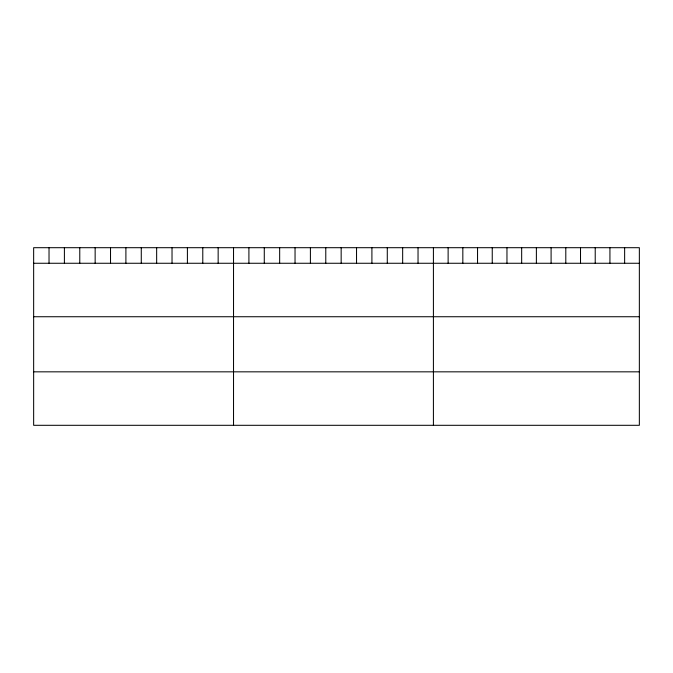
<?xml version="1.0" encoding="UTF-8"?>
<svg xmlns="http://www.w3.org/2000/svg" width="673" height="673" viewBox="0 0 673 673"><rect width="100%" height="100%" fill="white"/><g stroke="black" fill="none" stroke-linecap="round" stroke-linejoin="round"><path stroke-width="1.01" d="M639.35 263.261L639.35 425.302L33.65 425.302L33.65 247.698L639.35 247.698L639.35 263.261L33.65 263.261M33.65 316.739L639.35 316.739M33.65 371.833L639.35 371.833M624.637 247.698L624.637 263.261M609.931 247.698L609.931 263.261M595.218 247.698L595.218 263.261M580.513 247.698L580.513 263.261M565.8 247.698L565.8 263.261M551.094 247.698L551.094 263.261M536.381 247.698L536.381 263.261M521.668 247.698L521.668 263.261M506.962 247.698L506.962 263.261M492.249 247.698L492.249 263.261M477.544 247.698L477.544 263.261M462.831 247.698L462.831 263.261M448.125 247.698L448.125 263.261M433.412 247.698L433.412 425.302M418.034 247.698L418.034 263.261M402.664 247.698L402.664 263.261M387.286 247.698L387.286 263.261M371.908 247.698L371.908 263.261M356.539 247.698L356.539 263.261M341.161 247.698L341.161 263.261M325.782 247.698L325.782 263.261M310.404 247.698L310.404 263.261M295.035 247.698L295.035 263.261M279.657 247.698L279.657 263.261M264.279 247.698L264.279 263.261M248.909 247.698L248.909 263.261M233.531 247.698L233.531 425.302M218.153 247.698L218.153 263.261M202.783 247.698L202.783 263.261M187.405 247.698L187.405 263.261M172.027 247.698L172.027 263.261M156.658 247.698L156.658 263.261M141.28 247.698L141.28 263.261M125.901 247.698L125.901 263.261M110.523 247.698L110.523 263.261M95.154 247.698L95.154 263.261M79.776 247.698L79.776 263.261M64.398 247.698L64.398 263.261M49.028 247.698L49.028 263.261"/></g></svg>
